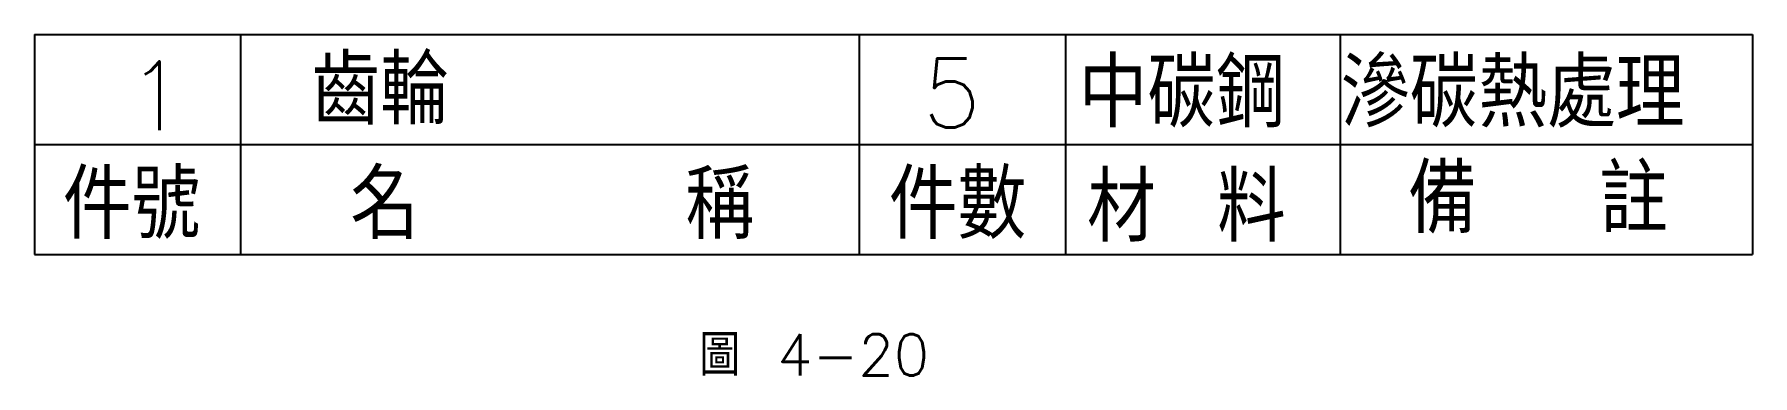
# Model space of a CAD drawing. Extents: x 93 to 218, y 17 to 42.
import ezdxf

# ---------------------------------------------------------------- set-up
doc = ezdxf.new("R2010")
doc.units = 0
doc.layers.add('文字', color=6, linetype='CONTINUOUS')
doc.layers.add('輪廓線', color=7, linetype='CONTINUOUS')
doc.styles.add('CNS', font='txt.shx', dxfattribs={"width": 0.75, "height": 3, "bigfont": 'chineset.shx'})

msp = doc.modelspace()

# ---------------------------------------------------------------- linework, layer by layer
at = {"layer": '輪廓線'}
for p, q in [((92.53, 41.97), (217.53, 41.97)), ((92.53, 41.97), (92.53, 33.97)), ((107.53, 41.97), (107.53, 33.97)), ((152.53, 41.97), (152.53, 33.97)), ((167.53, 41.97), (167.53, 33.97)), ((187.53, 41.97), (187.53, 33.97)), ((217.53, 41.97), (217.53, 33.97)), ((92.53, 33.97), (217.53, 33.97)), ((92.53, 33.97), (92.53, 25.97)), ((107.53, 33.97), (107.53, 25.97)), ((152.53, 33.97), (152.53, 25.97)), ((167.53, 33.97), (167.53, 25.97)), ((187.53, 33.97), (187.53, 25.97)), ((217.53, 33.97), (217.53, 25.97)), ((92.53, 25.97), (217.53, 25.97))]:
    msp.add_line(p, q, dxfattribs=at)

# ---------------------------------------------------------------- texts
at = {"layer": '文字', "style": 'CNS'}
for s, p in [('1', (99.27, 35.01)), ('齒輪', (112.67, 35.42)), ('5', (157.13, 35.21)), ('中碳鋼', (168.5, 35.21)), ('滲碳熱處理', (187.58, 35.21)), ('件號', (94.6, 27.1)), ('名    稱', (115.51, 27.1)), ('件數', (154.69, 27.1)), ('備  註', (192.46, 27.51)), ('材 料', (169.11, 26.9))]:
    msp.add_text(s, height=5, dxfattribs=at).set_placement(p)
at = {"layer": '輪廓線', "style": 'CNS'}
msp.add_text('圖 4-20', height=3, dxfattribs=at).set_placement((140.89, 17.16))

doc.saveas('drawing.dxf')
